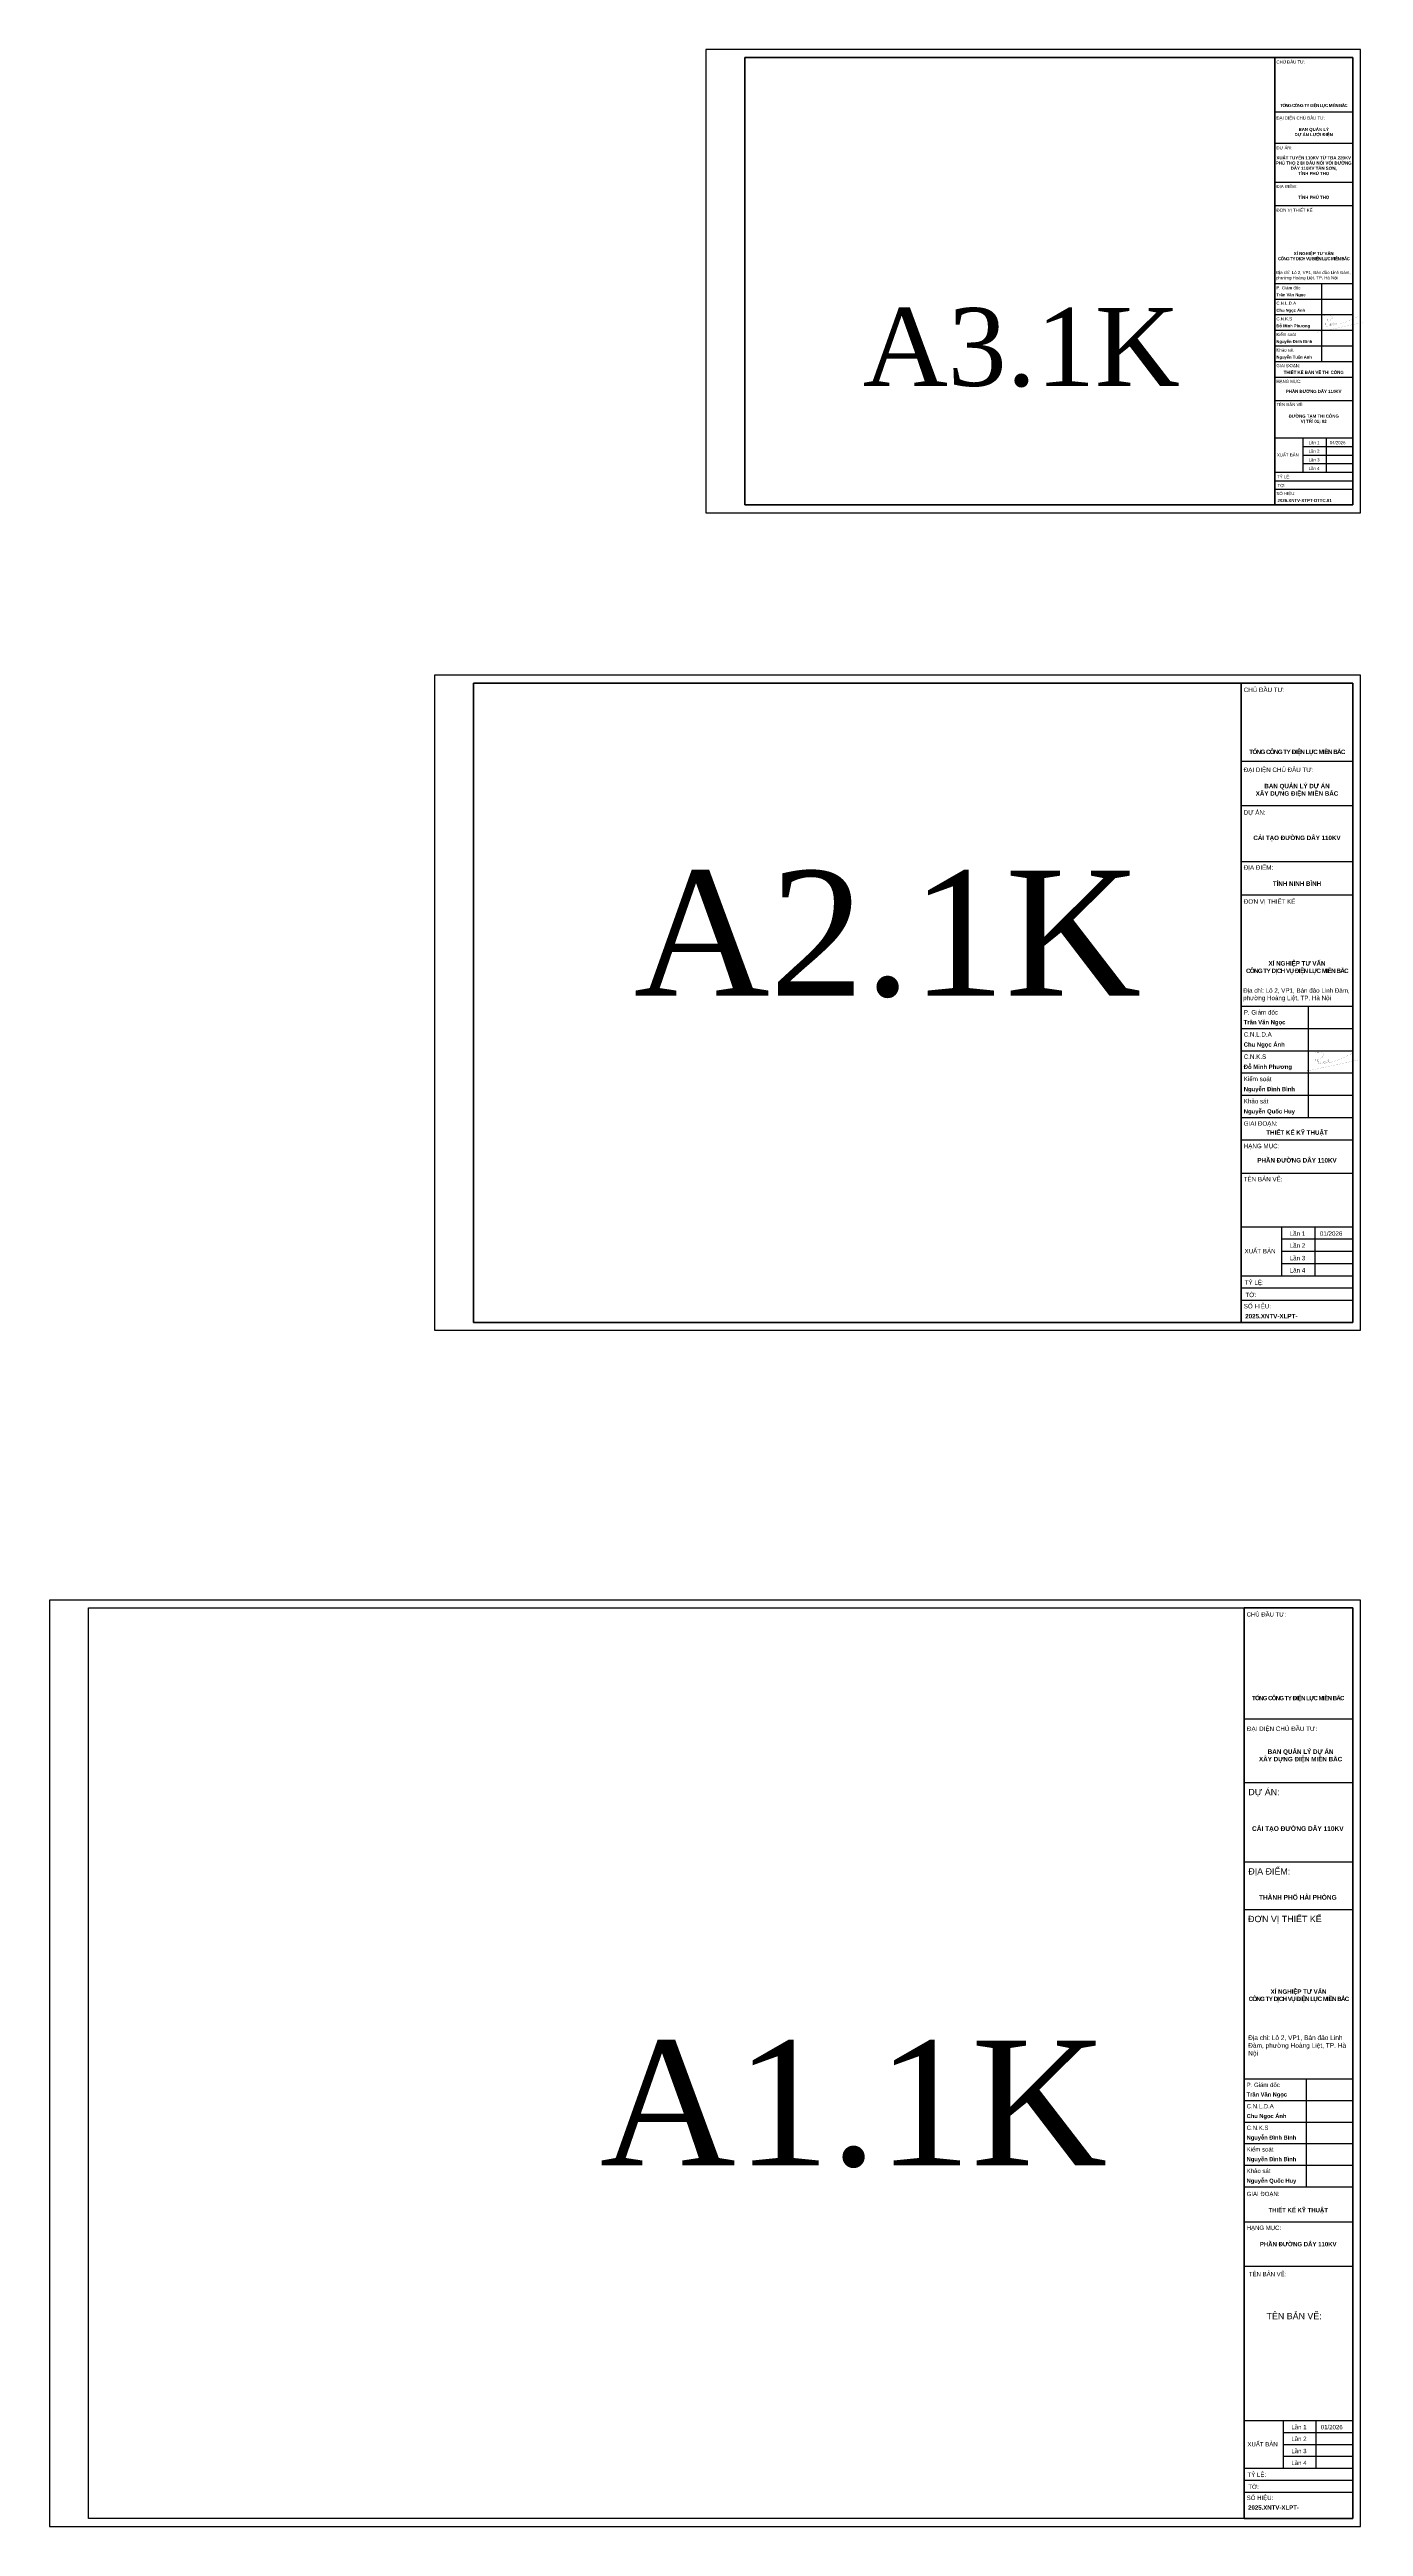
# Model space of a CAD drawing. Header units: feet. Extents: x 74374 to 92081, y 43964 to 65389.
# Drawn here: x 90828 to 91250, y 57456 to 58250 of the extents above; entities that cross this region are included whole.
import ezdxf
from ezdxf.enums import TextEntityAlignment as Align

# ---------------------------------------------------------------- set-up
doc = ezdxf.new("R2010")
doc.units = ezdxf.units.FT
doc.header["$MEASUREMENT"] = 0
for name, color, linetype in [('12-khung ten', 12, 'Continuous'), ('7-Text khung ten', 7, 'Continuous'), ('HoKhoan', 20, 'Continuous'), ('Khung', 7, 'Continuous'), ('KHUNG-TEN', 7, 'Continuous'), ('PDM', 5, 'Continuous')]:
    doc.layers.add(name, color=color, linetype=linetype)
doc.styles.add('Arial-Bold', font='arialbd.ttf')
doc.styles.add('PEC_TIMENEW', font='times.ttf')
doc.styles.add('Style-Arial', font='arial.ttf')

# ---------------------------------------------------------------- blocks, each defined once
blk = doc.blocks.new('A$C2718f49c')
at = {"layer": 'PDM', "color": 0, "const_width": 3.24}
for points in [[(-380, -218), (-251, -192), (-123, -166), (5, -140), (133, -114), (261, -87), (390, -61), (550, -27), (646, -6), (773, 21), (901, 49), (1029, 77), (1157, 105), (1284, 134), (1412, 162), (1540, 191), (1667, 220), (1795, 248)], [(-94, 518), (-93, 518), (-83, 525), (-69, 531), (-54, 536), (-43, 539), (-25, 544), (-11, 547), (2, 550), (14, 552), (26, 554), (38, 556), (49, 557), (67, 558), (73, 558), (84, 559), (97, 559), (109, 559), (121, 558), (134, 558), (147, 557), (159, 556), (172, 555), (185, 554), (199, 552), (212, 551), (228, 549), (238, 548), (251, 546), (264, 543), (277, 540), (289, 536), (300, 531), (312, 522), (319, 515), (327, 504), (333, 493), (337, 479), (338, 468), (337, 455), (334, 442), (331, 433), (324, 419), (317, 408), (310, 397), (302, 388), (293, 378), (286, 372), (274, 361), (264, 353), (254, 346), (243, 339), (233, 332), (222, 325), (211, 318), (200, 312), (188, 305), (178, 299), (167, 292), (156, 285), (145, 279), (134, 273), (123, 267), (112, 261), (101, 255), (89, 250), (78, 245), (66, 240), (54, 236)], [(21, 514), (0, 0)], [(105, 478), (86, 33)], [(91, 157), (94, 165), (96, 173), (98, 178), (100, 182), (102, 188), (104, 193), (107, 198), (109, 203), (110, 205), (112, 207), (113, 208), (114, 210), (115, 211), (116, 211), (117, 211), (118, 211), (118, 211), (119, 210), (120, 208), (120, 206), (121, 204), (121, 202), (121, 200), (122, 197), (122, 191), (122, 184), (123, 172), (123, 156), (124, 141), (124, 127), (125, 113), (125, 107), (125, 100), (125, 94), (125, 88), (126, 83), (126, 77), (126, 72), (126, 68), (127, 63), (127, 59), (127, 56), (128, 53), (128, 50), (128, 48), (129, 47), (129, 46), (129, 45), (130, 46), (130, 47), (131, 48), (131, 50), (132, 53), (132, 56), (133, 60), (134, 64), (134, 69), (135, 74), (135, 79), (136, 84), (137, 90), (138, 102), (139, 114)], [(154, 177), (156, 182), (158, 187), (159, 190), (160, 192), (161, 194), (162, 196), (163, 197), (164, 198), (164, 198), (165, 199), (165, 199), (166, 198), (166, 198), (167, 197), (167, 195), (167, 194), (167, 192), (167, 190), (168, 188), (168, 185), (168, 182), (168, 180), (168, 174), (167, 168), (167, 155), (167, 148), (167, 142), (167, 140), (167, 137), (167, 134), (167, 132), (167, 127), (167, 123), (168, 115), (168, 111), (167, 106), (167, 104), (167, 101), (167, 98), (166, 96), (166, 90), (165, 84), (165, 82), (165, 79), (165, 77), (165, 75), (166, 73), (166, 73), (167, 72), (167, 72), (168, 71), (169, 71), (170, 71), (170, 71), (171, 72), (173, 73), (176, 74), (178, 75), (180, 77), (182, 79), (183, 81), (185, 82), (186, 84), (187, 86), (191, 94), (192, 98), (196, 107), (199, 115), (202, 123), (204, 132), (207, 141), (209, 150), (210, 159), (212, 167), (214, 176), (216, 194)], [(216, 194), (216, 189), (216, 185), (215, 180), (215, 175), (215, 170), (214, 166), (214, 161), (214, 156), (214, 152), (214, 147), (214, 143), (214, 138), (214, 134), (214, 129), (215, 125), (215, 121), (215, 117), (216, 112), (216, 108), (217, 103), (217, 98), (218, 92), (218, 87), (220, 83), (222, 80), (227, 80), (231, 82), (235, 87), (237, 90), (239, 95), (241, 99), (242, 103), (244, 107), (246, 111), (248, 116), (249, 120), (251, 124), (252, 129), (254, 133), (255, 137), (257, 142), (258, 146), (260, 151), (261, 155), (263, 160), (264, 164), (265, 168)], [(270, 202), (270, 186), (270, 178), (270, 170), (270, 162), (270, 153), (270, 148), (271, 141), (271, 135), (271, 131), (271, 127), (272, 124), (272, 120), (272, 116), (272, 111), (272, 107), (272, 99), (272, 96), (272, 94), (272, 91), (272, 89), (272, 88), (272, 87), (272, 86), (273, 85), (273, 85), (273, 84), (274, 84), (274, 83), (275, 83), (275, 83), (276, 84), (277, 84), (277, 84), (278, 85), (280, 86), (282, 88), (284, 91), (285, 92), (286, 93), (287, 95), (288, 97), (289, 98), (290, 102), (292, 106), (295, 112), (298, 119), (301, 126), (304, 133), (307, 140), (310, 148), (312, 156), (314, 163), (316, 171), (317, 178), (319, 186), (321, 201)], [(321, 201), (321, 184), (321, 168), (321, 154), (320, 137), (320, 129), (320, 121), (321, 112), (321, 104), (322, 98), (323, 94), (323, 90), (324, 88), (324, 87), (325, 86), (326, 85), (326, 85), (327, 85), (328, 85), (328, 85), (329, 86), (330, 87), (332, 89), (334, 92), (336, 96), (338, 100), (340, 105), (342, 110), (344, 116), (346, 122), (351, 133), (355, 147), (357, 151), (359, 156), (360, 161), (362, 166), (365, 175), (368, 183), (371, 190), (373, 198), (376, 204), (378, 211), (382, 223)], [(378, 210), (377, 203), (376, 196), (375, 188), (374, 181), (373, 175), (372, 168), (371, 161), (370, 153), (369, 147), (369, 141), (368, 134), (368, 126), (368, 122), (370, 111), (372, 104), (374, 98), (376, 96), (379, 95), (382, 97), (385, 101), (388, 106), (391, 113), (394, 121), (398, 129), (401, 139), (404, 149), (407, 158), (410, 168), (413, 178), (416, 189), (417, 195), (420, 202), (422, 208), (423, 215), (425, 221)], [(425, 221), (424, 199), (422, 178), (421, 158), (420, 141), (420, 133), (420, 126), (420, 120), (420, 115), (421, 111), (422, 108), (423, 106), (424, 106), (426, 107), (428, 109), (430, 112), (432, 117), (434, 122), (437, 128), (440, 135), (443, 143), (449, 160), (456, 180), (470, 222)], [(470, 222), (467, 197), (465, 185), (464, 173), (462, 162), (461, 152), (460, 142), (460, 134), (460, 127), (460, 120), (460, 118), (461, 116), (461, 114), (462, 112), (463, 111), (464, 111), (465, 111), (466, 111), (467, 112), (469, 113), (470, 114), (472, 117), (476, 123), (480, 129), (488, 143), (494, 156), (499, 169), (504, 182), (508, 195), (515, 221)], [(515, 221), (514, 207), (512, 194), (511, 181), (511, 169), (510, 164), (510, 159), (510, 155), (510, 152), (511, 149), (511, 147), (511, 145), (512, 144), (513, 144), (514, 145), (515, 147), (517, 150), (518, 153), (520, 156), (521, 161), (523, 165), (527, 176), (531, 188), (536, 201), (540, 214)], [(545, 288), (540, 201), (558, 161), (602, 136), (625, 136), (666, 147), (705, 161), (744, 175), (783, 189), (822, 204), (860, 219), (898, 234), (936, 249), (974, 265), (1011, 280), (1048, 296), (1086, 312), (1122, 328), (1159, 344), (1196, 360), (1232, 376), (1269, 393), (1305, 409), (1341, 426), (1377, 442), (1414, 459), (1450, 475), (1486, 492), (1522, 509)]]:
    blk.add_lwpolyline(points, dxfattribs=at)

msp = doc.modelspace()

# ---------------------------------------------------------------- linework, layer by layer
for p, q in [((91221.43151, 58229.72398), (91246.43151, 58229.72398)), ((91221.43151, 58219.72398), (91246.43151, 58219.72398)), ((91221.43151, 58207.22398), (91246.43151, 58207.22398)), ((91221.43151, 58199.72398), (91246.43151, 58199.72398)), ((91236.43151, 58174.72398), (91236.43151, 58149.72398)), ((91221.43151, 58144.72398), (91246.43151, 58144.72398)), ((91221.43151, 58137.22398), (91246.43151, 58137.22398)), ((91221.43151, 58125.22398), (91246.43151, 58125.22398)), ((91230.43151, 58122.47398), (91246.43151, 58122.47398)), ((91221.43151, 58114.22398), (91246.43151, 58114.22398)), ((91230.43151, 58119.72398), (91246.43151, 58119.72398)), ((91230.43151, 58116.97398), (91246.43151, 58116.97398)), ((91221.43151, 58111.47398), (91246.43151, 58111.47398)), ((91221.43151, 58108.72398), (91246.43151, 58108.72398)), ((91210.71723, 58021.59887), (91246.43151, 58021.59887)), ((91210.71723, 58007.31315), (91246.43151, 58007.31315)), ((91210.71723, 57989.45601), (91246.43151, 57989.45601)), ((91210.71723, 57978.74172), (91246.43151, 57978.74172)), ((91232.1458, 57943.02744), (91232.1458, 57907.31315)), ((91210.71723, 57900.17029), (91246.43151, 57900.17029)), ((91210.71723, 57889.45601), (91246.43151, 57889.45601)), ((91210.71723, 57872.31315), (91246.43151, 57872.31315)), ((91223.57437, 57868.38458), (91246.43151, 57868.38458)), ((91223.57437, 57864.45601), (91246.43151, 57864.45601)), ((91223.57437, 57860.52744), (91246.43151, 57860.52744)), ((91210.71723, 57856.59887), (91246.43151, 57856.59887)), ((91210.71723, 57852.67029), (91246.43151, 57852.67029)), ((91210.71723, 57848.74172), (91246.43151, 57848.74172)), ((91211.67829, 57714.49743), (91246.43151, 57714.49743)), ((91211.67829, 57694.149), (91246.43151, 57694.149)), ((91211.67829, 57668.71346), (91246.43151, 57668.71346)), ((91211.67829, 57653.45214), (91246.43151, 57653.45214)), ((91231.48491, 57599.10026), (91231.48491, 57564.53756)), ((91211.67829, 57553.27541), (91246.24099, 57553.27541)), ((91211.67829, 57539.05325), (91246.24099, 57539.05325)), ((91211.67829, 57489.58178), (91246.43151, 57489.58178)), ((91224.18945, 57485.75893), (91246.43151, 57485.75893)), ((91224.18945, 57481.93607), (91246.43151, 57481.93607)), ((91211.67829, 57474.29036), (91246.43151, 57474.29036)), ((91211.67829, 57470.46751), (91246.43151, 57470.46751)), ((91224.18945, 57478.11322), (91246.43151, 57478.11322)), ((91211.67829, 57466.64465), (91246.43151, 57466.64465))]:
    msp.add_line(p, q)
for points in [[(91230.43151, 58125.22398), (91230.43151, 58114.22398)], [(91237.93151, 58125.22398), (91237.93151, 58114.22398)], [(91223.57437, 57872.31315), (91223.57437, 57856.59887)], [(91234.28866, 57872.31315), (91234.28866, 57856.59887)], [(91224.18945, 57489.58178), (91224.18945, 57474.29036)], [(91234.61542, 57489.58178), (91234.61542, 57474.29036)]]:
    msp.add_lwpolyline(points)
at = {"layer": '12-khung ten', "color": 7}
for points in [[(91051.43151, 58103.72398), (91246.43151, 58103.72398), (91246.43151, 58247.22398), (91051.43151, 58247.22398)], [(91221.43151, 58247.22398), (91246.43151, 58247.22398), (91246.43151, 58103.72398), (91221.43151, 58103.72398)], [(91246.43151, 58046.59887), (90964.43151, 58046.59887), (90964.43151, 57841.59887), (91246.43151, 57841.59887)], [(91210.71723, 58046.59887), (91246.43151, 58046.59887), (91246.43151, 57841.59887), (91210.71723, 57841.59887)], [(90840.93151, 57750.10719), (91246.43151, 57750.10719), (91246.43151, 57458.10719), (90840.93151, 57458.10719)], [(90840.93151, 57750.10719), (91211.67829, 57750.10719), (91211.67829, 57458.10719), (90840.93151, 57458.10719)], [(91211.67829, 57750.10719), (91246.43151, 57750.10719), (91246.43151, 57458.10719), (91211.67829, 57458.10719)]]:
    msp.add_lwpolyline(points, close=True, dxfattribs=at)
at = {"layer": 'DEFPOINTS', "color": 4}
for points in [[(91038.93151, 58101.22398), (91248.93151, 58101.22398), (91248.93151, 58249.72398), (91038.93151, 58249.72398)], [(90951.93151, 58049.09887), (90951.93151, 57839.09887), (91248.93151, 57839.09887), (91248.93151, 58049.09887)], [(90828.43151, 57455.60719), (91248.93151, 57455.60719), (91248.93151, 57752.60719), (90828.43151, 57752.60719)]]:
    msp.add_lwpolyline(points, close=True, dxfattribs=at)
at = {"layer": 'DEFPOINTS'}
for points in [[(91051.43151, 58247.22398), (91221.43151, 58247.22398), (91221.43151, 58103.72398), (91051.43151, 58103.72398)], [(90964.43151, 58046.59887), (91210.71723, 58046.59887), (91210.71723, 57841.59887), (90964.43151, 57841.59887)], [(90840.93151, 57750.10719), (91211.67829, 57750.10719), (91211.67829, 57458.10719), (90840.93151, 57458.10719)]]:
    msp.add_lwpolyline(points, close=True, dxfattribs=at)
at = {"layer": 'HoKhoan', "color": 0}
msp.add_lwpolyline([(91246.43151, 57750.10719), (91211.67829, 57750.10719), (91211.67829, 57458.10719), (91246.43151, 57458.10719)], close=True, dxfattribs=at)
at = {"layer": 'KHUNG-TEN', "color": 7}
for p, q in [((91221.43151, 58174.72398), (91246.43151, 58174.72398)), ((91221.43151, 58169.72398), (91246.43151, 58169.72398)), ((91221.43151, 58164.72398), (91246.43151, 58164.72398)), ((91221.43151, 58159.72398), (91246.43151, 58159.72398)), ((91221.43151, 58154.72398), (91246.43151, 58154.72398)), ((91221.43151, 58149.72398), (91246.43151, 58149.72398)), ((91210.71723, 57943.02744), (91246.43151, 57943.02744)), ((91210.71723, 57935.88458), (91246.43151, 57935.88458)), ((91210.71723, 57928.74172), (91246.43151, 57928.74172)), ((91210.71723, 57921.59887), (91246.43151, 57921.59887)), ((91210.71723, 57914.45601), (91246.43151, 57914.45601)), ((91210.71723, 57907.31315), (91246.43151, 57907.31315)), ((91211.67829, 57599.10026), (91246.24099, 57599.10026)), ((91211.67829, 57592.18772), (91246.24099, 57592.18772)), ((91211.67829, 57585.27518), (91246.24099, 57585.27518)), ((91211.67829, 57578.36264), (91246.24099, 57578.36264)), ((91211.67829, 57571.4501), (91246.24099, 57571.4501)), ((91211.67829, 57564.53756), (91246.24099, 57564.53756))]:
    msp.add_line(p, q, dxfattribs=at)

# ---------------------------------------------------------------- block references
at = {"layer": 'HoKhoan'}
for p, xscale, yscale, zscale in [((91237.56201, 58160.5869), 0.006866997667360116, 0.006866997667360116, 0.006866997667360116), ((91234.53665, 57923.90233), 0.007629997408177906, 0.007629997408177906, 0.007629997408177906)]:
    msp.add_blockref('A$C2718f49c', p, dxfattribs=dict(at, xscale=xscale, yscale=yscale, zscale=zscale))

# ---------------------------------------------------------------- texts
at = {"layer": '7-Text khung ten'}
for s, height, style, p in [('CHỦ ĐẦU TƯ:', 1, 'Style-Arial', (91221.97629, 58245.20969)), ('ĐẠI DIỆN CHỦ ĐẦU TƯ:', 1, 'Style-Arial', (91221.97629, 58227.27309)), ('DỰ ÁN:', 1, 'Style-Arial', (91221.97629, 58217.70969)), ('ĐỊA ĐIỂM:', 1, 'Style-Arial', (91221.97629, 58205.3367)), ('ĐƠN VỊ THIẾT KẾ', 1, 'Style-Arial', (91221.97629, 58197.70969)), ('Trần Văn Ngọc', 0.95, 'Arial-Bold', (91221.97629, 58170.63957)), ('P. Giám đốc', 1, 'Style-Arial', (91221.97629, 58172.8367)), ('Đỗ Minh Phương', 0.95, 'Arial-Bold', (91221.97629, 58160.63957)), ('Chu Ngọc Ánh', 0.95, 'Arial-Bold', (91221.97629, 58165.63957)), ('C.N.L.D.A', 1, 'Style-Arial', (91221.97629, 58167.88957)), ('C.N.K.S', 1, 'Style-Arial', (91221.97629, 58162.88957)), ('Nguyễn Đình Bình', 0.95, 'Arial-Bold', (91221.97629, 58155.63957)), ('Kiểm soát', 1, 'Style-Arial', (91221.97629, 58157.88957)), ('Khảo sát', 1, 'Style-Arial', (91221.97629, 58152.88957)), ('GIAI ĐOẠN:', 1, 'Style-Arial', (91221.97629, 58147.88957)), ('Nguyễn Tuấn Anh', 0.95, 'Arial-Bold', (91221.97629, 58150.63957)), ('HẠNG MỤC:', 1, 'Style-Arial', (91221.97629, 58142.8367)), ('TÊN BẢN VẼ:', 1, 'Style-Arial', (91221.97629, 58135.38957)), ('Lần 1', 1, 'Style-Arial', (91232.29703, 58123.19185)), ('Lần 2', 1, 'Style-Arial', (91232.29703, 58120.49348)), ('04/2026', 1, 'Style-Arial', (91239.07216, 58123.19185)), ('XUẤT BẢN', 1, 'Style-Arial', (91222.14797, 58119.25284)), ('TỶ LỆ:', 1, 'Style-Arial', (91222.18271, 58112.22522)), ('Lần 3', 1, 'Style-Arial', (91232.29703, 58117.68321)), ('Lần 4', 1, 'Style-Arial', (91232.29703, 58114.93321)), ('SỐ HIỆU:', 1, 'Style-Arial', (91221.97629, 58106.88957)), ('2026.XNTV-XTPT-DTTC.01', 1, 'Arial-Bold', (91222.30698, 58104.63957)), ('TỜ:', 1, 'Style-Arial', (91222.34389, 58109.42024)), ('CHỦ ĐẦU TƯ:', 1.4285714, 'Style-Arial', (91211.49548, 58043.72131)), ('ĐẠI DIỆN CHỦ ĐẦU TƯ:', 1.4285714, 'Style-Arial', (91211.49548, 58018.09759)), ('DỰ ÁN:', 1.428571, 'Style-Arial', (91211.49548, 58004.4356)), ('ĐỊA ĐIỂM:', 1.428571, 'Style-Arial', (91211.49548, 57986.7599)), ('ĐƠN VỊ THIẾT KẾ', 1.4285714, 'Style-Arial', (91211.49548, 57975.86417)), ('P. Giám đốc', 1.4285714, 'Style-Arial', (91211.49548, 57940.33133)), ('Trần Văn Ngọc', 1.3571429, 'Arial-Bold', (91211.49548, 57937.19256)), ('Chu Ngọc Ánh', 1.3571429, 'Arial-Bold', (91211.49548, 57930.0497)), ('C.N.L.D.A', 1.428571, 'Style-Arial', (91211.49548, 57933.26399)), ('Đỗ Minh Phương', 1.3571429, 'Arial-Bold', (91211.49548, 57922.90685)), ('C.N.K.S', 1.428571, 'Style-Arial', (91211.49548, 57926.12113)), ('Nguyễn Đình Bình', 1.3571429, 'Arial-Bold', (91211.49548, 57915.76399)), ('Kiểm soát', 1.428571, 'Style-Arial', (91211.49548, 57918.97828)), ('Nguyễn Quốc Huy', 1.3571429, 'Arial-Bold', (91211.49548, 57908.62113)), ('Khảo sát', 1.428571, 'Style-Arial', (91211.49548, 57911.83542)), ('GIAI ĐOẠN:', 1.428571, 'Style-Arial', (91211.49548, 57904.69256)), ('HẠNG MỤC:', 1.428571, 'Style-Arial', (91211.49548, 57897.47418)), ('TÊN BẢN VẼ:', 1.4285714, 'Style-Arial', (91211.49548, 57886.83542)), ('Lần 1', 1.428571, 'Style-Arial', (91226.23939, 57869.41011)), ('01/2026', 1.428571, 'Style-Arial', (91235.91816, 57869.41011)), ('XUẤT BẢN', 1.428571, 'Style-Arial', (91211.74074, 57863.78295)), ('Lần 2', 1.428571, 'Style-Arial', (91226.23939, 57865.55529)), ('Lần 3', 1.428571, 'Style-Arial', (91226.23939, 57861.54062)), ('TỶ LỆ:', 1.428571, 'Style-Arial', (91211.79037, 57853.74349)), ('TỜ:', 1.428571, 'Style-Arial', (91212.02062, 57849.73638)), ('Lần 4', 1.428571, 'Style-Arial', (91226.23939, 57857.61205)), ('SỐ HIỆU:', 1.428571, 'Style-Arial', (91211.49548, 57846.12113)), ('2025.XNTV-XLPT-', 1.4285714, 'Arial-Bold', (91211.9679, 57842.90685)), ('CHỦ ĐẦU TƯ:', 1.3735071, 'Style-Arial', (91212.42654, 57747.34055)), ('ĐẠI DIỆN CHỦ ĐẦU TƯ:', 1.4394114, 'Style-Arial', (91212.52125, 57710.63913)), ('DỰ ÁN:', 2.034843, 'Style-Arial', (91212.97406, 57690.05024)), ('ĐỊA ĐIỂM:', 2.034843, 'Style-Arial', (91212.97406, 57664.6147)), ('ĐƠN VỊ THIẾT KẾ', 2.0348432, 'Style-Arial', (91212.88409, 57649.35338)), ('P. Giám đốc', 1.3825082, 'Style-Arial', (91212.43145, 57596.49109)), ('Trần Văn Ngọc', 1.3133828, 'Arial-Bold', (91212.43145, 57593.45353)), ('C.N.L.D.A', 1.382508, 'Style-Arial', (91212.43145, 57589.65163)), ('Chu Ngọc Ánh', 1.3133828, 'Arial-Bold', (91212.43145, 57586.54099)), ('C.N.K.S', 1.382508, 'Style-Arial', (91212.43145, 57582.73909)), ('Nguyễn Đình Bình', 1.3133828, 'Arial-Bold', (91212.43145, 57579.62845)), ('Nguyễn Đình Bình', 1.3133828, 'Arial-Bold', (91212.43145, 57572.71591)), ('Kiểm soát', 1.382508, 'Style-Arial', (91212.43145, 57575.82655)), ('Nguyễn Quốc Huy', 1.3133828, 'Arial-Bold', (91212.43145, 57565.80337)), ('Khảo sát', 1.382508, 'Style-Arial', (91212.43145, 57568.91401)), ('GIAI ĐOẠN:', 1.382508, 'Style-Arial', (91212.43145, 57561.51399)), ('HẠNG MỤC:', 1.382508, 'Style-Arial', (91212.43145, 57550.66623)), ('TÊN BẢN VẼ:', 1.3825082, 'Style-Arial', (91213.14768, 57535.82348)), ('TÊN BẢN VẼ:', 2.0348432, 'Style-Arial', (91218.81055, 57522.04751)), ('Lần 1', 1.390129, 'Style-Arial', (91226.78276, 57486.75686)), ('01/2026', 1.390129, 'Style-Arial', (91236.20107, 57486.75686)), ('XUẤT BẢN', 1.390129, 'Style-Arial', (91212.67426, 57481.28113)), ('Lần 2', 1.390129, 'Style-Arial', (91226.78276, 57483.00577)), ('Lần 3', 1.390129, 'Style-Arial', (91226.78276, 57479.09913)), ('TỶ LỆ:', 1.390129, 'Style-Arial', (91212.72255, 57471.51183)), ('Lần 4', 1.390129, 'Style-Arial', (91226.78276, 57475.27628)), ('SỐ HIỆU:', 1.390129, 'Style-Arial', (91212.4356, 57464.09458)), ('2025.XNTV-XLPT-', 1.3901291, 'Arial-Bold', (91212.8953, 57460.96679)), ('TỜ:', 1.390129, 'Style-Arial', (91212.9466, 57467.61254))]:
    msp.add_text(s, height=height, dxfattribs=dict(at, style=style)).set_placement(p)
for s, insert, char_height, width, attachment_point, style in [('{\\fArial|b1|i0|c163|p34;\\T0.85;TỔNG CÔNG TY ĐIỆN LỰC MIỀN BẮC}', (91233.93151, 58231.66186), 1, 25, 5, 'Arial-Bold'), ('BAN QUẢN LÝ \\PDỰ ÁN LƯỚI ĐIỆN', (91233.93151, 58223.15576), 1, 25, 5, 'Arial-Bold'), ('XUẤT TUYẾN 110KV TỪ TBA 220KV PHÚ THỌ 2 ĐI ĐẤU NỐI VỚI ĐƯỜNG DÂY 110KV TÂN SƠN, \\PTỈNH PHÚ THỌ', (91233.93151, 58212.36771), 1, 25, 5, 'Arial-Bold'), ('{\\fArial|b1|i0|c163|p34;TỈNH }PHÚ THỌ', (91233.93151, 58202.22359), 1, 25, 5, 'Arial-Bold'), ('{\\fArial|b1|i0|c163|p34;XÍ NGHIỆP TƯ VẤN\\P\\T0.85;CÔNG TY DỊCH VỤ ĐIỆN LỰC MIỀN BẮC}', (91233.93151, 58183.36132), 1, 25, 5, 'Arial-Bold'), ('Địa chỉ: Lô 2, VP1, Bán đảo Linh Đàm, phường Hoàng Liệt, TP. Hà Nội', (91221.84957, 58178.72737), 1, 25, 1, 'Style-Arial'), ('THIẾT KẾ BẢN VẼ THI CÔNG', (91233.93151, 58146.21851), 1, 25, 5, 'Arial-Bold'), ('{\\fArial|b1|i0|c163|p34;PHẦN }ĐƯỜNG DÂY 110KV', (91233.93151, 58140.11771), 1, 25, 5, 'Arial-Bold'), ('ĐƯỜNG TẠM THI CÔNG\\PVỊ TRÍ 01; 02', (91233.93151, 58131.22383), 1, 25, 5, 'Arial-Bold'), ('{\\fArial|b1|i0|c163|p34;\\T0.85;TỔNG CÔNG TY ĐIỆN LỰC MIỀN BẮC}', (91228.57437, 58024.36727), 1.4285714, 35.7142857, 5, 'Arial-Bold'), ('BAN QUẢN LÝ DỰ ÁN \\PXÂY DỰNG ĐIỆN MIỀN BẮC', (91228.57437, 58012.2157), 1.4285714, 35.7142857, 5, 'Arial-Bold'), ('CẢI TẠO ĐƯỜNG DÂY 110KV ', (91228.57437, 57996.8042), 1.4285714, 35.7142857, 5, 'Arial-Bold'), ('{\\fArial|b1|i0|c163|p34;TỈNH }NINH BÌNH', (91228.57437, 57982.3126), 1.4285714, 35.7142857, 5, 'Arial-Bold'), ('{\\fArial|b1|i0|c163|p34;XÍ NGHIỆP TƯ VẤN\\P\\T0.85;CÔNG TY DỊCH VỤ ĐIỆN LỰC MIỀN BẮC}', (91228.57437, 57955.3665), 1.4285714, 35.7142857, 5, 'Arial-Bold'), ('Địa chỉ: Lô 2, VP1, Bán đảo Linh Đàm, phường Hoàng Liệt, TP. Hà Nội', (91211.31445, 57948.74656), 1.4285714, 35.7142857, 1, 'Style-Arial'), ('THIẾT KẾ KỸ THUẬT', (91228.57437, 57902.30533), 1.4285714, 35.7142857, 5, 'Arial-Bold'), ('{\\fArial|b1|i0|c163|p34;PHẦN }ĐƯỜNG DÂY 110KV', (91228.57437, 57893.58991), 1.4285714, 35.7142857, 5, 'Arial-Bold'), ('{\\fArial|b1|i0|c163|p34;\\T0.85;TỔNG CÔNG TY ĐIỆN LỰC MIỀN BẮC}', (91228.84712, 57721.01219), 1.3735071, 34.3376767, 5, 'Arial-Bold'), ('BAN QUẢN LÝ DỰ ÁN \\PXÂY DỰNG ĐIỆN MIỀN BẮC', (91229.72974, 57702.63653), 1.4394114, 35.9852861, 5, 'Arial-Bold'), ('CẢI TẠO ĐƯỜNG DÂY 110KV ', (91228.83492, 57679.15082), 1.5, 34.4768179, 5, 'Arial-Bold'), ('THÀNH PHỐ HẢI PHÒNG', (91228.83492, 57657.28156), 1.5, 24.8018349, 5, 'Arial-Bold'), ('{\\fArial|b1|i0|c163|p34;XÍ NGHIỆP TƯ VẤN\\P\\T0.85;CÔNG TY DỊCH VỤ ĐIỆN LỰC MIỀN BẮC}', (91229.07089, 57625.73202), 1.4, 35.5145937, 5, 'Arial-Bold'), ('Địa chỉ: Lô 2, VP1, Bán đảo Linh Đàm, phường Hoàng Liệt, TP. Hà Nội', (91212.90415, 57613.06326), 1.5, 32.4798178, 1, 'Style-Arial'), ('THIẾT KẾ KỸ THUẬT', (91228.95964, 57556.848), 1.3825082, 34.562705, 5, 'Arial-Bold'), ('{\\fArial|b1|i0|c163|p34;PHẦN }ĐƯỜNG DÂY 110KV', (91228.95964, 57546.10349), 1.3825082, 34.562705, 5, 'Arial-Bold')]:
    msp.add_mtext(s, dxfattribs=dict(at, insert=insert, char_height=char_height, width=width, attachment_point=attachment_point, style=style))
at = {"layer": 'Khung', "color": 4, "style": 'PEC_TIMENEW'}
msp.add_text('A3.1K', height=25, dxfattribs=at).set_placement((91140.16659, 58154.39958), align=Align.MIDDLE_CENTER)
at = {"layer": 'Khung', "style": 'PEC_TIMENEW'}
msp.add_text('A2.1K', height=40, dxfattribs=at).set_placement((91097.25562, 57966.44177), align=Align.MIDDLE_CENTER)
at = {"layer": 'Khung', "color": 3, "style": 'PEC_TIMENEW'}
msp.add_text('A1.1K', height=40, dxfattribs=at).set_placement((91086.33987, 57591.35801), align=Align.MIDDLE_CENTER)

doc.saveas('drawing.dxf')
